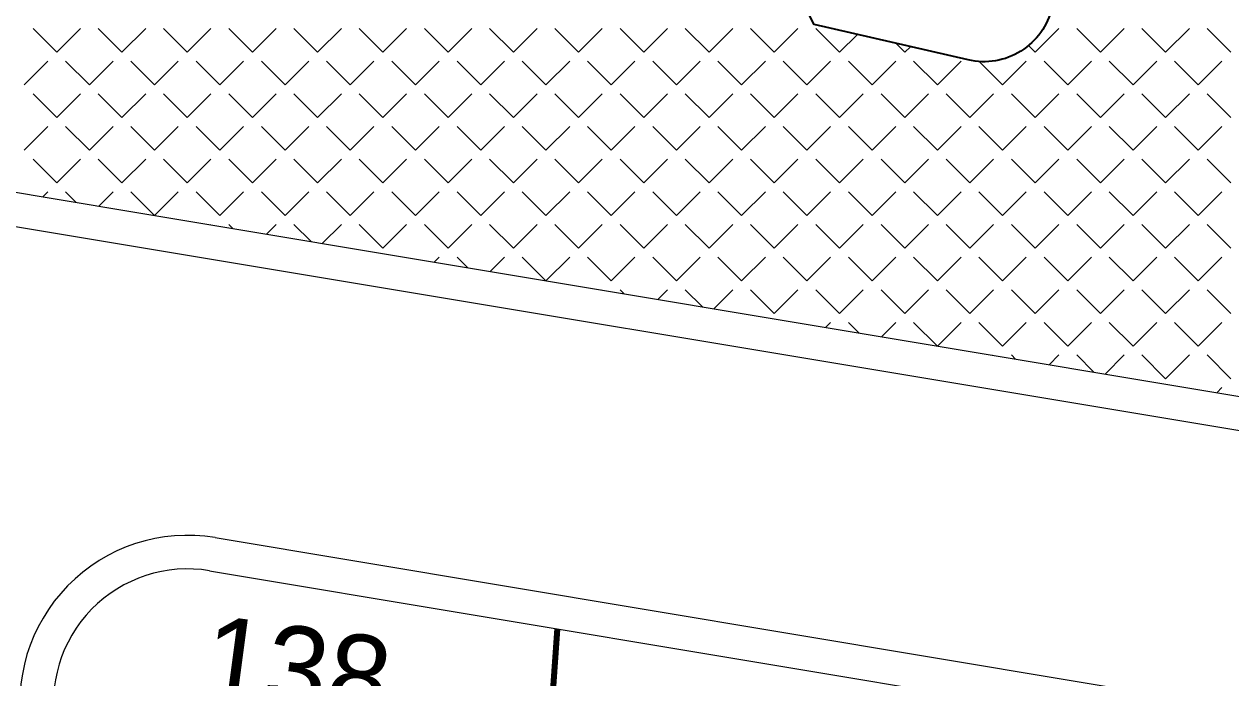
# Model space of a CAD drawing. Extents: x 472704 to 474638, y 1059265 to 1060325.
# Drawn here: x 473832.01 to 473875.18, y 1059726.71 to 1059750.07 of the extents above; entities that cross this region are included whole.
import ezdxf

# ---------------------------------------------------------------- set-up
doc = ezdxf.new("R2010")
doc.units = 0
doc.header["$LTSCALE"] = 0.4
doc.header["$MEASUREMENT"] = 0
for name, color, linetype in [('A-VIA-N', 7, 'CONTINUOUS'), ('NumeroPropu', 6, 'CONTINUOUS'), ('PARCELASPEOPUESTAS', 3, 'CONTINUOUS'), ('PISOS', 8, 'CONTINUOUS'), ('VIAPROPUESTA', 7, 'CONTINUOUS')]:
    doc.layers.add(name, color=color, linetype=linetype)
doc.styles.add('Numeros Parcelas', font='', dxfattribs={"height": 3})
doc.styles.get('Numeros Parcelas').set_extended_font_data('AvantGarde Bk BT')

msp = doc.modelspace()

# ---------------------------------------------------------------- linework, layer by layer
at = {"layer": 'A-VIA-N', "linetype": 'Continuous', "lineweight": 20}
for p, q in [((473829.507, 1059744.425), (473835.756, 1059743.384)), ((473829.31, 1059743.242), (473883.975, 1059734.129)), ((473835.756, 1059743.384), (473884.173, 1059735.312)), ((473838.838, 1059731.718), (473882.364, 1059724.464))]:
    msp.add_line(p, q, dxfattribs=at)
msp.add_arc((473837.852, 1059725.8), 6, 80.5369, 190.7419, dxfattribs=at)
at = {"layer": 'PARCELASPEOPUESTAS', "linetype": 'Continuous', "lineweight": 20}
msp.add_line((473838.641, 1059730.535), (473881.839, 1059723.334), dxfattribs=at)
at = {"layer": 'PARCELASPEOPUESTAS', "lineweight": 80}
msp.add_line((473851.069, 1059728.463), (473849.296, 1059702.892), dxfattribs=at)
at = {"layer": 'PARCELASPEOPUESTAS', "linetype": 'Continuous', "lineweight": 20}
msp.add_arc((473837.852, 1059725.8), 4.8, 80.5369, 190.7419, dxfattribs=at)
at = {"layer": 'PISOS', "lineweight": 20}
for p, q in [((473833.173, 1059749.065), (473832.325, 1059749.913)), ((473833.173, 1059749.065), (473834.022, 1059749.913)), ((473835.507, 1059749.065), (473834.658, 1059749.913)), ((473835.507, 1059749.065), (473836.355, 1059749.913)), ((473837.84, 1059749.065), (473836.992, 1059749.913)), ((473837.84, 1059749.065), (473838.689, 1059749.913)), ((473840.174, 1059749.065), (473839.325, 1059749.913)), ((473840.174, 1059749.065), (473841.022, 1059749.913)), ((473842.507, 1059749.065), (473841.659, 1059749.913)), ((473842.507, 1059749.065), (473843.356, 1059749.913)), ((473844.841, 1059749.065), (473843.992, 1059749.913)), ((473844.841, 1059749.065), (473845.689, 1059749.913)), ((473847.174, 1059749.065), (473846.325, 1059749.913)), ((473847.174, 1059749.065), (473848.023, 1059749.913)), ((473849.507, 1059749.065), (473848.659, 1059749.913)), ((473849.507, 1059749.065), (473850.356, 1059749.913)), ((473851.841, 1059749.065), (473850.992, 1059749.913)), ((473851.841, 1059749.065), (473852.689, 1059749.913)), ((473854.174, 1059749.065), (473853.326, 1059749.913)), ((473854.174, 1059749.065), (473855.023, 1059749.913)), ((473856.508, 1059749.065), (473855.659, 1059749.913)), ((473856.508, 1059749.065), (473857.356, 1059749.913)), ((473858.841, 1059749.065), (473857.993, 1059749.913)), ((473858.841, 1059749.065), (473859.69, 1059749.913)), ((473861.175, 1059749.065), (473860.326, 1059749.913)), ((473861.175, 1059749.065), (473861.813, 1059749.703)), ((473868.175, 1059749.065), (473869.024, 1059749.913)), ((473870.509, 1059749.065), (473869.66, 1059749.913)), ((473870.509, 1059749.065), (473871.357, 1059749.913)), ((473872.842, 1059749.065), (473871.993, 1059749.913)), ((473872.842, 1059749.065), (473873.691, 1059749.913)), ((473875.175, 1059749.065), (473874.327, 1059749.913)), ((473863.508, 1059749.065), (473863.185, 1059749.388)), ((473863.508, 1059749.065), (473863.711, 1059749.267)), ((473868.175, 1059749.065), (473867.935, 1059749.305)), ((473832.007, 1059747.898), (473832.855, 1059748.746)), ((473834.34, 1059747.898), (473833.492, 1059748.746)), ((473834.34, 1059747.898), (473835.189, 1059748.746)), ((473836.673, 1059747.898), (473835.825, 1059748.746)), ((473836.673, 1059747.898), (473837.522, 1059748.746)), ((473839.007, 1059747.898), (473838.158, 1059748.746)), ((473839.007, 1059747.898), (473839.855, 1059748.746)), ((473841.34, 1059747.898), (473840.492, 1059748.746)), ((473841.34, 1059747.898), (473842.189, 1059748.746)), ((473843.674, 1059747.898), (473842.825, 1059748.746)), ((473843.674, 1059747.898), (473844.522, 1059748.746)), ((473846.007, 1059747.898), (473845.159, 1059748.746)), ((473846.007, 1059747.898), (473846.856, 1059748.746)), ((473848.341, 1059747.898), (473847.492, 1059748.746)), ((473848.341, 1059747.898), (473849.189, 1059748.746)), ((473850.674, 1059747.898), (473849.826, 1059748.746)), ((473850.674, 1059747.898), (473851.523, 1059748.746)), ((473853.008, 1059747.898), (473852.159, 1059748.746)), ((473853.008, 1059747.898), (473853.856, 1059748.746)), ((473855.341, 1059747.898), (473854.493, 1059748.746)), ((473855.341, 1059747.898), (473856.19, 1059748.746)), ((473857.675, 1059747.898), (473856.826, 1059748.746)), ((473857.675, 1059747.898), (473858.523, 1059748.746)), ((473860.008, 1059747.898), (473859.159, 1059748.746)), ((473860.008, 1059747.898), (473860.857, 1059748.746)), ((473862.341, 1059747.898), (473861.493, 1059748.746)), ((473862.341, 1059747.898), (473863.19, 1059748.746)), ((473864.675, 1059747.898), (473863.826, 1059748.746)), ((473864.675, 1059747.898), (473865.523, 1059748.746)), ((473867.008, 1059747.898), (473866.172, 1059748.735)), ((473867.008, 1059747.898), (473867.857, 1059748.746)), ((473869.342, 1059747.898), (473868.493, 1059748.746)), ((473869.342, 1059747.898), (473870.19, 1059748.746)), ((473871.675, 1059747.898), (473870.827, 1059748.746)), ((473871.675, 1059747.898), (473872.524, 1059748.746)), ((473874.009, 1059747.898), (473873.16, 1059748.746)), ((473874.009, 1059747.898), (473874.857, 1059748.746)), ((473833.173, 1059746.731), (473832.325, 1059747.58)), ((473833.173, 1059746.731), (473834.022, 1059747.58)), ((473835.507, 1059746.731), (473834.658, 1059747.58)), ((473835.507, 1059746.731), (473836.355, 1059747.58)), ((473837.84, 1059746.731), (473836.992, 1059747.58)), ((473837.84, 1059746.731), (473838.689, 1059747.58)), ((473840.174, 1059746.731), (473839.325, 1059747.58)), ((473840.174, 1059746.731), (473841.022, 1059747.58)), ((473842.507, 1059746.731), (473841.659, 1059747.58)), ((473842.507, 1059746.731), (473843.356, 1059747.58)), ((473844.841, 1059746.731), (473843.992, 1059747.58)), ((473844.841, 1059746.731), (473845.689, 1059747.58)), ((473847.174, 1059746.731), (473846.325, 1059747.58)), ((473847.174, 1059746.731), (473848.023, 1059747.58)), ((473849.507, 1059746.731), (473848.659, 1059747.58)), ((473849.507, 1059746.731), (473850.356, 1059747.58)), ((473851.841, 1059746.731), (473850.992, 1059747.58)), ((473851.841, 1059746.731), (473852.689, 1059747.58)), ((473854.174, 1059746.731), (473853.326, 1059747.58)), ((473854.174, 1059746.731), (473855.023, 1059747.58)), ((473856.508, 1059746.731), (473855.659, 1059747.58)), ((473856.508, 1059746.731), (473857.356, 1059747.58)), ((473858.841, 1059746.731), (473857.993, 1059747.58)), ((473858.841, 1059746.731), (473859.69, 1059747.58)), ((473861.175, 1059746.731), (473860.326, 1059747.58)), ((473861.175, 1059746.731), (473862.023, 1059747.58)), ((473863.508, 1059746.731), (473862.66, 1059747.58)), ((473863.508, 1059746.731), (473864.357, 1059747.58)), ((473865.842, 1059746.731), (473864.993, 1059747.58)), ((473865.842, 1059746.731), (473866.69, 1059747.58)), ((473868.175, 1059746.731), (473867.327, 1059747.58)), ((473868.175, 1059746.731), (473869.024, 1059747.58)), ((473870.509, 1059746.731), (473869.66, 1059747.58)), ((473870.509, 1059746.731), (473871.357, 1059747.58)), ((473872.842, 1059746.731), (473871.993, 1059747.58)), ((473872.842, 1059746.731), (473873.691, 1059747.58)), ((473875.175, 1059746.731), (473874.327, 1059747.58)), ((473832.007, 1059745.565), (473832.855, 1059746.413)), ((473834.34, 1059745.565), (473833.492, 1059746.413)), ((473834.34, 1059745.565), (473835.189, 1059746.413)), ((473836.673, 1059745.565), (473835.825, 1059746.413)), ((473836.673, 1059745.565), (473837.522, 1059746.413)), ((473839.007, 1059745.565), (473838.158, 1059746.413)), ((473839.007, 1059745.565), (473839.855, 1059746.413)), ((473841.34, 1059745.565), (473840.492, 1059746.413)), ((473841.34, 1059745.565), (473842.189, 1059746.413)), ((473843.674, 1059745.565), (473842.825, 1059746.413)), ((473843.674, 1059745.565), (473844.522, 1059746.413)), ((473846.007, 1059745.565), (473845.159, 1059746.413)), ((473846.007, 1059745.565), (473846.856, 1059746.413)), ((473848.341, 1059745.565), (473847.492, 1059746.413)), ((473848.341, 1059745.565), (473849.189, 1059746.413)), ((473850.674, 1059745.565), (473849.826, 1059746.413)), ((473850.674, 1059745.565), (473851.523, 1059746.413)), ((473853.008, 1059745.565), (473852.159, 1059746.413)), ((473853.008, 1059745.565), (473853.856, 1059746.413)), ((473855.341, 1059745.565), (473854.493, 1059746.413)), ((473855.341, 1059745.565), (473856.19, 1059746.413)), ((473857.675, 1059745.565), (473856.826, 1059746.413)), ((473857.675, 1059745.565), (473858.523, 1059746.413)), ((473860.008, 1059745.565), (473859.159, 1059746.413)), ((473860.008, 1059745.565), (473860.857, 1059746.413)), ((473862.341, 1059745.565), (473861.493, 1059746.413)), ((473862.341, 1059745.565), (473863.19, 1059746.413)), ((473864.675, 1059745.565), (473863.826, 1059746.413)), ((473864.675, 1059745.565), (473865.523, 1059746.413)), ((473867.008, 1059745.565), (473866.16, 1059746.413)), ((473867.008, 1059745.565), (473867.857, 1059746.413)), ((473869.342, 1059745.565), (473868.493, 1059746.413)), ((473869.342, 1059745.565), (473870.19, 1059746.413)), ((473871.675, 1059745.565), (473870.827, 1059746.413)), ((473871.675, 1059745.565), (473872.524, 1059746.413)), ((473874.009, 1059745.565), (473873.16, 1059746.413)), ((473874.009, 1059745.565), (473874.857, 1059746.413)), ((473833.173, 1059744.398), (473832.325, 1059745.246)), ((473833.173, 1059744.398), (473834.022, 1059745.246)), ((473835.507, 1059744.398), (473834.658, 1059745.246)), ((473835.507, 1059744.398), (473836.355, 1059745.246)), ((473837.84, 1059744.398), (473836.992, 1059745.246)), ((473837.84, 1059744.398), (473838.689, 1059745.246)), ((473840.174, 1059744.398), (473839.325, 1059745.246)), ((473840.174, 1059744.398), (473841.022, 1059745.246)), ((473842.507, 1059744.398), (473841.659, 1059745.246)), ((473842.507, 1059744.398), (473843.356, 1059745.246)), ((473844.841, 1059744.398), (473843.992, 1059745.246)), ((473844.841, 1059744.398), (473845.689, 1059745.246)), ((473847.174, 1059744.398), (473846.325, 1059745.246)), ((473847.174, 1059744.398), (473848.023, 1059745.246)), ((473849.507, 1059744.398), (473848.659, 1059745.246)), ((473849.507, 1059744.398), (473850.356, 1059745.246)), ((473851.841, 1059744.398), (473850.992, 1059745.246)), ((473851.841, 1059744.398), (473852.689, 1059745.246)), ((473854.174, 1059744.398), (473853.326, 1059745.246)), ((473854.174, 1059744.398), (473855.023, 1059745.246)), ((473856.508, 1059744.398), (473855.659, 1059745.246)), ((473856.508, 1059744.398), (473857.356, 1059745.246)), ((473858.841, 1059744.398), (473857.993, 1059745.246)), ((473858.841, 1059744.398), (473859.69, 1059745.246)), ((473861.175, 1059744.398), (473860.326, 1059745.246)), ((473861.175, 1059744.398), (473862.023, 1059745.246)), ((473863.508, 1059744.398), (473862.66, 1059745.246)), ((473863.508, 1059744.398), (473864.357, 1059745.246)), ((473865.842, 1059744.398), (473864.993, 1059745.246)), ((473865.842, 1059744.398), (473866.69, 1059745.246)), ((473868.175, 1059744.398), (473867.327, 1059745.246)), ((473868.175, 1059744.398), (473869.024, 1059745.246)), ((473870.509, 1059744.398), (473869.66, 1059745.246)), ((473870.509, 1059744.398), (473871.357, 1059745.246)), ((473872.842, 1059744.398), (473871.993, 1059745.246)), ((473872.842, 1059744.398), (473873.691, 1059745.246)), ((473875.175, 1059744.398), (473874.327, 1059745.246)), ((473832.673, 1059743.898), (473832.855, 1059744.08)), ((473833.873, 1059743.698), (473833.492, 1059744.08)), ((473834.673, 1059743.564), (473835.189, 1059744.08)), ((473836.673, 1059743.231), (473835.825, 1059744.08)), ((473836.673, 1059743.231), (473837.522, 1059744.08)), ((473839.007, 1059743.231), (473838.158, 1059744.08)), ((473839.007, 1059743.231), (473839.855, 1059744.08)), ((473841.34, 1059743.231), (473840.492, 1059744.08)), ((473841.34, 1059743.231), (473842.189, 1059744.08)), ((473843.674, 1059743.231), (473842.825, 1059744.08)), ((473843.674, 1059743.231), (473844.522, 1059744.08)), ((473846.007, 1059743.231), (473845.159, 1059744.08)), ((473846.007, 1059743.231), (473846.856, 1059744.08)), ((473848.341, 1059743.231), (473847.492, 1059744.08)), ((473848.341, 1059743.231), (473849.189, 1059744.08)), ((473850.674, 1059743.231), (473849.826, 1059744.08)), ((473850.674, 1059743.231), (473851.523, 1059744.08)), ((473853.008, 1059743.231), (473852.159, 1059744.08)), ((473853.008, 1059743.231), (473853.856, 1059744.08)), ((473855.341, 1059743.231), (473854.493, 1059744.08)), ((473855.341, 1059743.231), (473856.19, 1059744.08)), ((473857.675, 1059743.231), (473856.826, 1059744.08)), ((473857.675, 1059743.231), (473858.523, 1059744.08)), ((473860.008, 1059743.231), (473859.159, 1059744.08)), ((473860.008, 1059743.231), (473860.857, 1059744.08)), ((473862.341, 1059743.231), (473861.493, 1059744.08)), ((473862.341, 1059743.231), (473863.19, 1059744.08)), ((473864.675, 1059743.231), (473863.826, 1059744.08)), ((473864.675, 1059743.231), (473865.523, 1059744.08)), ((473867.008, 1059743.231), (473866.16, 1059744.08)), ((473867.008, 1059743.231), (473867.857, 1059744.08)), ((473869.342, 1059743.231), (473868.493, 1059744.08)), ((473869.342, 1059743.231), (473870.19, 1059744.08)), ((473871.675, 1059743.231), (473870.827, 1059744.08)), ((473871.675, 1059743.231), (473872.524, 1059744.08)), ((473874.009, 1059743.231), (473873.16, 1059744.08)), ((473874.009, 1059743.231), (473874.857, 1059744.08)), ((473838.673, 1059742.898), (473838.689, 1059742.913)), ((473839.474, 1059742.764), (473839.325, 1059742.913)), ((473840.673, 1059742.564), (473841.022, 1059742.913)), ((473842.274, 1059742.297), (473841.659, 1059742.913)), ((473842.673, 1059742.231), (473843.356, 1059742.913)), ((473844.841, 1059742.064), (473843.992, 1059742.913)), ((473844.841, 1059742.064), (473845.689, 1059742.913)), ((473847.174, 1059742.064), (473846.325, 1059742.913)), ((473847.174, 1059742.064), (473848.023, 1059742.913)), ((473849.507, 1059742.064), (473848.659, 1059742.913)), ((473849.507, 1059742.064), (473850.356, 1059742.913)), ((473851.841, 1059742.064), (473850.992, 1059742.913)), ((473851.841, 1059742.064), (473852.689, 1059742.913)), ((473854.174, 1059742.064), (473853.326, 1059742.913)), ((473854.174, 1059742.064), (473855.023, 1059742.913)), ((473856.508, 1059742.064), (473855.659, 1059742.913)), ((473856.508, 1059742.064), (473857.356, 1059742.913)), ((473858.841, 1059742.064), (473857.993, 1059742.913)), ((473858.841, 1059742.064), (473859.69, 1059742.913)), ((473861.175, 1059742.064), (473860.326, 1059742.913)), ((473861.175, 1059742.064), (473862.023, 1059742.913)), ((473863.508, 1059742.064), (473862.66, 1059742.913)), ((473863.508, 1059742.064), (473864.357, 1059742.913)), ((473865.842, 1059742.064), (473864.993, 1059742.913)), ((473865.842, 1059742.064), (473866.69, 1059742.913)), ((473868.175, 1059742.064), (473867.327, 1059742.913)), ((473868.175, 1059742.064), (473869.024, 1059742.913)), ((473870.509, 1059742.064), (473869.66, 1059742.913)), ((473870.509, 1059742.064), (473871.357, 1059742.913)), ((473872.842, 1059742.064), (473871.993, 1059742.913)), ((473872.842, 1059742.064), (473873.691, 1059742.913)), ((473875.175, 1059742.064), (473874.327, 1059742.913)), ((473846.674, 1059741.564), (473846.856, 1059741.746)), ((473847.875, 1059741.364), (473847.492, 1059741.746)), ((473848.674, 1059741.23), (473849.189, 1059741.746)), ((473850.674, 1059740.898), (473849.826, 1059741.746)), ((473850.674, 1059740.898), (473851.523, 1059741.746)), ((473853.008, 1059740.898), (473852.159, 1059741.746)), ((473853.008, 1059740.898), (473853.856, 1059741.746)), ((473855.341, 1059740.898), (473854.493, 1059741.746)), ((473855.341, 1059740.898), (473856.19, 1059741.746)), ((473857.675, 1059740.898), (473856.826, 1059741.746)), ((473857.675, 1059740.898), (473858.523, 1059741.746)), ((473860.008, 1059740.898), (473859.159, 1059741.746)), ((473860.008, 1059740.898), (473860.857, 1059741.746)), ((473862.341, 1059740.898), (473861.493, 1059741.746)), ((473862.341, 1059740.898), (473863.19, 1059741.746)), ((473864.675, 1059740.898), (473863.826, 1059741.746)), ((473864.675, 1059740.898), (473865.523, 1059741.746)), ((473867.008, 1059740.898), (473866.16, 1059741.746)), ((473867.008, 1059740.898), (473867.857, 1059741.746)), ((473869.342, 1059740.898), (473868.493, 1059741.746)), ((473869.342, 1059740.898), (473870.19, 1059741.746)), ((473871.675, 1059740.898), (473870.827, 1059741.746)), ((473871.675, 1059740.898), (473872.524, 1059741.746)), ((473874.009, 1059740.898), (473873.16, 1059741.746)), ((473874.009, 1059740.898), (473874.857, 1059741.746)), ((473852.674, 1059740.564), (473852.689, 1059740.579)), ((473853.475, 1059740.43), (473853.326, 1059740.579)), ((473854.674, 1059740.23), (473855.023, 1059740.579)), ((473856.276, 1059739.963), (473855.659, 1059740.579)), ((473856.674, 1059739.897), (473857.356, 1059740.579)), ((473858.841, 1059739.731), (473857.993, 1059740.579)), ((473858.841, 1059739.731), (473859.69, 1059740.579)), ((473861.175, 1059739.731), (473860.326, 1059740.579)), ((473861.175, 1059739.731), (473862.023, 1059740.579)), ((473863.508, 1059739.731), (473862.66, 1059740.579)), ((473863.508, 1059739.731), (473864.357, 1059740.579)), ((473865.842, 1059739.731), (473864.993, 1059740.579)), ((473865.842, 1059739.731), (473866.69, 1059740.579)), ((473868.175, 1059739.731), (473867.327, 1059740.579)), ((473868.175, 1059739.731), (473869.024, 1059740.579)), ((473870.509, 1059739.731), (473869.66, 1059740.579)), ((473870.509, 1059739.731), (473871.357, 1059740.579)), ((473872.842, 1059739.731), (473871.993, 1059740.579)), ((473872.842, 1059739.731), (473873.691, 1059740.579)), ((473875.175, 1059739.731), (473874.327, 1059740.579)), ((473860.674, 1059739.23), (473860.857, 1059739.413)), ((473861.876, 1059739.029), (473861.493, 1059739.413)), ((473862.674, 1059738.896), (473863.19, 1059739.413)), ((473864.675, 1059738.564), (473863.826, 1059739.413)), ((473864.675, 1059738.564), (473865.523, 1059739.413)), ((473867.008, 1059738.564), (473866.16, 1059739.413)), ((473867.008, 1059738.564), (473867.857, 1059739.413)), ((473869.342, 1059738.564), (473868.493, 1059739.413)), ((473869.342, 1059738.564), (473870.19, 1059739.413)), ((473871.675, 1059738.564), (473870.827, 1059739.413)), ((473871.675, 1059738.564), (473872.524, 1059739.413)), ((473874.009, 1059738.564), (473873.16, 1059739.413)), ((473874.009, 1059738.564), (473874.857, 1059739.413)), ((473866.674, 1059738.23), (473866.69, 1059738.246)), ((473867.477, 1059738.096), (473867.327, 1059738.246)), ((473868.674, 1059737.896), (473869.024, 1059738.246)), ((473870.277, 1059737.629), (473869.66, 1059738.246)), ((473870.674, 1059737.563), (473871.357, 1059738.246)), ((473872.842, 1059737.397), (473871.993, 1059738.246)), ((473872.842, 1059737.397), (473873.691, 1059738.246)), ((473875.175, 1059737.397), (473874.327, 1059738.246)), ((473874.674, 1059736.896), (473874.857, 1059737.079))]:
    msp.add_line(p, q, dxfattribs=at)
at = {"layer": 'VIAPROPUESTA', "linetype": 'Continuous'}
msp.add_lwpolyline([(473870.789, 1059759.442), (473868.775, 1059750.669, -0.414214), (473865.779, 1059748.792), (473860.271, 1059750.057), (473859.212, 1059752.147), (473855.313, 1059753.043), (473853.448, 1059751.624), (473848.088, 1059752.855), (473847.029, 1059754.945), (473843.13, 1059755.84), (473841.265, 1059754.422), (473840.257, 1059754.653)], format="xyb", dxfattribs=at)

# ---------------------------------------------------------------- texts
at = {"layer": 'NumeroPropu', "linetype": 'Continuous', "lineweight": 20, "style": 'Numeros Parcelas'}
msp.add_text('138', height=3, rotation=352.383, dxfattribs=at).set_placement((473838.257, 1059725.998))

doc.saveas('drawing.dxf')
